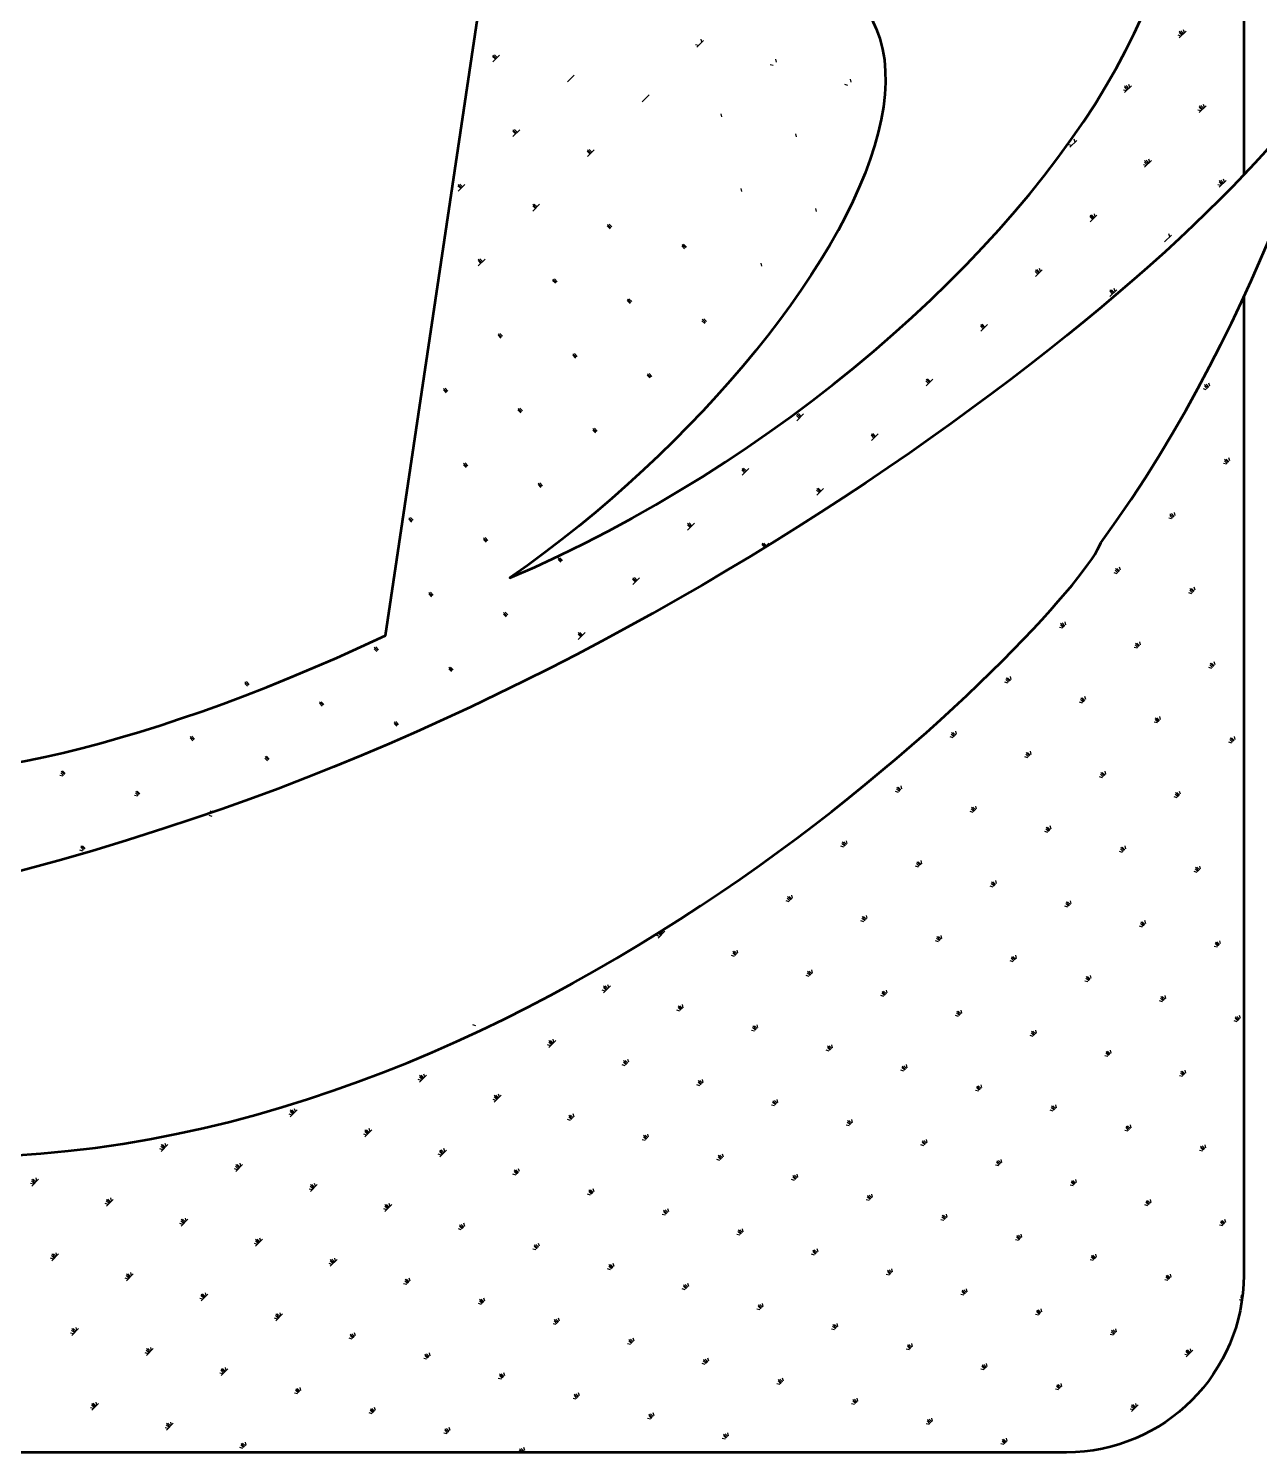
# Model space of a CAD drawing. Extents: x -3102990 to -851544, y -5293060 to -2540151.
# Drawn here: x -2024197 to -2023196, y -2634281 to -2633123 of the extents above; entities that cross this region are included whole.
import ezdxf

# ---------------------------------------------------------------- set-up
doc = ezdxf.new("R2010")
doc.units = 0
doc.header["$LTSCALE"] = 1000
doc.layers.get('0').update_dxf_attribs({"linetype": 'CONTINUOUS'})
doc.layers.add('PUB_TITLE', color=4, linetype='CONTINUOUS')

# ---------------------------------------------------------------- blocks, each defined once
blk = doc.blocks.new('A$C16496DF1')
at = {"layer": 'PUB_TITLE', "color": 4}
for p, q in [((101308.1, 39773.4), (101305.7, 39774.1)), ((101308.8, 39774.1), (101306.6, 39776.3)), ((101309.5, 39774.8), (101306.7, 39777.6)), ((101306.7, 39772), (101312.3, 39777.6)), ((101310.2, 39775.5), (101307.9, 39777.7)), ((101310.9, 39776.2), (101310.2, 39778.6)), ((100915.5, 39765.9), (100913.1, 39766.5)), ((100914.2, 39764.5), (100919.7, 39770)), ((100918.3, 39768.6), (100917.7, 39771.1)), ((100750.3, 39754.6), (100748.1, 39756.9)), ((100751, 39755.3), (100748.2, 39758.1)), ((100748.2, 39752.6), (100753.8, 39758.1)), ((100751.7, 39756), (100749.5, 39758.3)), ((100976.3, 39749.6), (100973.8, 39750.2)), ((100979, 39752.4), (100978.4, 39754.8)), ((100809, 39736.3), (100814.5, 39741.8)), ((101039.8, 39736.1), (101039.1, 39738.5)), ((100869.7, 39720), (100875.3, 39725.6)), ((101037, 39733.3), (101034.6, 39734)), ((101263.6, 39729), (101261.2, 39729.6)), ((101264.3, 39729.6), (101262.1, 39731.9)), ((101265, 39730.3), (101262.2, 39733.1)), ((101262.2, 39727.6), (101267.8, 39733.1)), ((101265.7, 39731), (101263.5, 39733.3)), ((101266.4, 39731.7), (101265.8, 39734.2)), ((101324.4, 39712.7), (101321.9, 39713.3)), ((101325.1, 39713.4), (101322.8, 39715.6)), ((101325.7, 39714.1), (101323, 39716.8)), ((101323, 39711.3), (101328.5, 39716.8)), ((101326.4, 39714.8), (101324.2, 39717)), ((101327.1, 39715.5), (101326.5, 39717.9)), ((100934.6, 39707.9), (100933.9, 39710.3)), ((100766.6, 39693.9), (100764.4, 39696.1)), ((100767.3, 39694.6), (100764.5, 39697.4)), ((100764.5, 39691.8), (100770.1, 39697.4)), ((100768, 39695.3), (100765.8, 39697.5)), ((100995.3, 39691.6), (100994.7, 39694.1)), ((100827.3, 39677.6), (100825.1, 39679.9)), ((100828, 39678.3), (100825.2, 39681.1)), ((100825.2, 39675.6), (100830.8, 39681.1)), ((100828.7, 39679), (100826.5, 39681.3)), ((101219.2, 39684.5), (101216.7, 39685.1)), ((101217.8, 39683.1), (101223.3, 39688.7)), ((101222, 39687.3), (101221.3, 39689.7)), ((101279.9, 39668.2), (101277.5, 39668.9)), ((101280.6, 39668.9), (101278.4, 39671.1)), ((101281.3, 39669.6), (101278.5, 39672.4)), ((101278.5, 39666.8), (101284.1, 39672.4)), ((101282, 39670.3), (101279.8, 39672.5)), ((101282.7, 39671), (101282, 39673.4)), ((101342, 39653.3), (101339.2, 39656.1)), ((101339.2, 39650.6), (101344.8, 39656.1)), ((101342.7, 39654), (101340.5, 39656.3)), ((101343.4, 39654.7), (101342.8, 39657.2)), ((100722.1, 39649.5), (100719.9, 39651.7)), ((100722.8, 39650.2), (100720.1, 39652.9)), ((100720.1, 39647.4), (100725.6, 39652.9)), ((100723.5, 39650.8), (100721.3, 39653.1)), ((100950.9, 39647.2), (100950.2, 39649.6)), ((101340.6, 39652), (101338.2, 39652.6)), ((101341.3, 39652.6), (101339.1, 39654.9)), ((100782.9, 39633.2), (100780.7, 39635.4)), ((100783.6, 39633.9), (100780.8, 39636.7)), ((100780.8, 39631.1), (100786.3, 39636.7)), ((100784.3, 39634.6), (100782, 39636.8)), ((101011.6, 39630.9), (101010.9, 39633.3)), ((101236.1, 39624.5), (101233.9, 39626.7)), ((101236.8, 39625.2), (101234.1, 39627.9)), ((101234.1, 39622.4), (101239.6, 39627.9)), ((101237.5, 39625.9), (101235.3, 39628.1)), ((101238.2, 39626.5), (101237.6, 39629)), ((100843.6, 39616.9), (100841.4, 39619.1)), ((100844.3, 39617.6), (100841.5, 39620.4)), ((100845, 39618.3), (100842.8, 39620.5)), ((101294.8, 39606.1), (101300.3, 39611.7)), ((101299, 39610.3), (101298.3, 39612.7)), ((100904.3, 39600.6), (100902.1, 39602.9)), ((100905, 39601.3), (100902.2, 39604.1)), ((100905.7, 39602), (100903.5, 39604.3)), ((100738.4, 39588.7), (100736.2, 39591)), ((100739.1, 39589.4), (100736.3, 39592.2)), ((100736.3, 39586.6), (100741.9, 39592.2)), ((100739.8, 39590.1), (100737.6, 39592.3)), ((100967.1, 39586.5), (100966.5, 39588.9)), ((100799.1, 39572.5), (100796.9, 39574.7)), ((100799.8, 39573.2), (100797.1, 39575.9)), ((100800.5, 39573.8), (100798.3, 39576.1)), ((101191.7, 39580), (101189.5, 39582.2)), ((101192.4, 39580.7), (101189.6, 39583.5)), ((101189.6, 39577.9), (101195.2, 39583.5)), ((101193.1, 39581.4), (101190.9, 39583.6)), ((101193.8, 39582.1), (101193.1, 39584.5)), ((101252.4, 39563.7), (101250.2, 39566)), ((101253.1, 39564.4), (101250.3, 39567.2)), ((101250.3, 39561.7), (101255.9, 39567.2)), ((101253.8, 39565.1), (101251.6, 39567.3)), ((101254.5, 39565.8), (101253.8, 39568.3)), ((100859.9, 39556.2), (100857.6, 39558.4)), ((100860.6, 39556.9), (100857.8, 39559.7)), ((100861.3, 39557.6), (100859, 39559.8)), ((100920.6, 39539.9), (100918.4, 39542.1)), ((100921.3, 39540.6), (100918.5, 39543.4)), ((100922, 39541.3), (100919.8, 39543.5)), ((100754.7, 39528), (100752.5, 39530.2)), ((100755.4, 39528.7), (100752.6, 39531.5)), ((100756.1, 39529.4), (100753.9, 39531.6)), ((101147.2, 39535.6), (101145, 39537.8)), ((101147.9, 39536.2), (101145.2, 39539)), ((101145.2, 39533.5), (101150.7, 39539)), ((101148.6, 39536.9), (101146.4, 39539.2)), ((100815.4, 39511.7), (100813.2, 39514)), ((100816.1, 39512.4), (100813.3, 39515.2)), ((100816.8, 39513.1), (100814.6, 39515.3)), ((100876.1, 39495.5), (100873.9, 39497.7)), ((100876.8, 39496.2), (100874.1, 39498.9)), ((100877.5, 39496.8), (100875.3, 39499.1)), ((101103.5, 39491.8), (101100.7, 39494.6)), ((101100.7, 39489), (101106.3, 39494.6)), ((101104.2, 39492.5), (101101.9, 39494.7)), ((100710.2, 39483.5), (100708, 39485.8)), ((100710.9, 39484.2), (100708.2, 39487)), ((100711.6, 39484.9), (100709.4, 39487.2)), ((101102.8, 39491.1), (101100.6, 39493.3)), ((101328.7, 39486), (101326.3, 39486.7)), ((101329.4, 39486.7), (101327.2, 39489)), ((101330.1, 39487.4), (101327.3, 39490.2)), ((101330.8, 39488.1), (101328.6, 39490.4)), ((101331.5, 39488.8), (101330.8, 39491.3)), ((100771.7, 39468), (100768.9, 39470.7)), ((100772.4, 39468.7), (100770.1, 39470.9)), ((100771, 39467.3), (100768.7, 39469.5)), ((100997.6, 39462.9), (100995.4, 39465.1)), ((100998.3, 39463.6), (100995.5, 39466.4)), ((100995.5, 39460.8), (101001.1, 39466.4)), ((100999, 39464.3), (100996.8, 39466.5)), ((100831.7, 39451), (100829.5, 39453.2)), ((100832.4, 39451.7), (100829.6, 39454.5)), ((100833.1, 39452.4), (100830.9, 39454.6)), ((101058.3, 39446.6), (101056.1, 39448.9)), ((101059, 39447.3), (101056.2, 39450.1)), ((101056.2, 39444.6), (101061.8, 39450.1)), ((101059.7, 39448), (101057.5, 39450.3)), ((100726.5, 39422.8), (100724.3, 39425)), ((100727.2, 39423.5), (100724.4, 39426.3)), ((100727.9, 39424.2), (100725.7, 39426.4)), ((101345, 39425.3), (101342.6, 39426)), ((101345.7, 39426), (101343.5, 39428.2)), ((101346.4, 39426.7), (101343.6, 39429.5)), ((101347.1, 39427.4), (101344.9, 39429.6)), ((101347.8, 39428.1), (101347.1, 39430.5)), ((100953.1, 39418.5), (100950.9, 39420.7)), ((100953.8, 39419.2), (100951.1, 39421.9)), ((100951.1, 39416.4), (100956.6, 39421.9)), ((100954.5, 39419.9), (100952.3, 39422.1)), ((100787.2, 39406.5), (100785, 39408.8)), ((100787.9, 39407.2), (100785.1, 39410)), ((100788.6, 39407.9), (100786.4, 39410.2)), ((101013.9, 39402.2), (101011.6, 39404.4)), ((101014.6, 39402.9), (101011.8, 39405.7)), ((101011.8, 39400.1), (101017.3, 39405.7)), ((101015.3, 39403.6), (101013, 39405.8)), ((100682.1, 39378.4), (100679.8, 39380.6)), ((100682.7, 39379.1), (100680, 39381.8)), ((100683.4, 39379.8), (100681.2, 39382)), ((100910.1, 39375.4), (100907.9, 39377.6)), ((101300.5, 39380.9), (101298.1, 39381.5)), ((101301.2, 39381.6), (101299, 39383.8)), ((101301.9, 39382.3), (101299.1, 39385)), ((101302.6, 39382.9), (101300.4, 39385.2)), ((101303.3, 39383.6), (101302.7, 39386.1)), ((100908.7, 39374), (100906.5, 39376.2)), ((100909.4, 39374.7), (100906.6, 39377.5)), ((100906.6, 39371.9), (100912.2, 39377.5)), ((100742.8, 39362.1), (100740.6, 39364.3)), ((100743.5, 39362.8), (100740.7, 39365.6)), ((100744.2, 39363.5), (100741.9, 39365.7)), ((100969.4, 39357.7), (100967.2, 39360)), ((100970.1, 39358.4), (100967.3, 39361.2)), ((100967.3, 39355.7), (100972.9, 39361.2)), ((100970.8, 39359.1), (100968.6, 39361.3)), ((101359.1, 39365.2), (101358.8, 39365.2)), ((100803.5, 39345.8), (100801.3, 39348)), ((100804.2, 39346.5), (100801.4, 39349.3)), ((100804.9, 39347.2), (100802.7, 39349.4)), ((100864.2, 39329.6), (100862, 39331.8)), ((100864.9, 39330.2), (100862.1, 39333)), ((100862.1, 39327.5), (100867.7, 39333)), ((100865.6, 39330.9), (100863.4, 39333.2)), ((101256.1, 39336.4), (101253.7, 39337.1)), ((101256.8, 39337.1), (101254.6, 39339.3)), ((101257.5, 39337.8), (101254.7, 39340.6)), ((101258.2, 39338.5), (101255.9, 39340.7)), ((101258.9, 39339.2), (101258.2, 39341.6)), ((100698.3, 39317.6), (100696.1, 39319.9)), ((100699, 39318.3), (100696.2, 39321.1)), ((100699.7, 39319), (100697.5, 39321.3)), ((101316.8, 39320.1), (101314.4, 39320.8)), ((101317.5, 39320.8), (101315.3, 39323.1)), ((101318.2, 39321.5), (101315.4, 39324.3)), ((101318.9, 39322.2), (101316.7, 39324.4)), ((101319.6, 39322.9), (101318.9, 39325.3)), ((100759.1, 39301.4), (100756.8, 39303.6)), ((100759.7, 39302.1), (100757, 39304.8)), ((100760.4, 39302.8), (100758.2, 39305)), ((101214.4, 39294.7), (101213.8, 39297.2)), ((100819.8, 39285.1), (100817.6, 39287.3)), ((100820.5, 39285.8), (100817.7, 39288.6)), ((100817.7, 39283), (100823.3, 39288.6)), ((100821.2, 39286.5), (100818.9, 39288.7)), ((101211.6, 39292), (101209.2, 39292.6)), ((101212.3, 39292.6), (101210.1, 39294.9)), ((101213, 39293.3), (101210.2, 39296.1)), ((101213.7, 39294), (101211.5, 39296.3)), ((100653.9, 39273.2), (100651.6, 39275.4)), ((100654.6, 39273.9), (100651.8, 39276.7)), ((100655.3, 39274.6), (100653, 39276.8)), ((101272.4, 39275.7), (101269.9, 39276.3)), ((101273, 39276.4), (101270.8, 39278.6)), ((101273.7, 39277.1), (101271, 39279.8)), ((101274.4, 39277.8), (101272.2, 39280)), ((101275.1, 39278.5), (101274.5, 39280.9)), ((101333.8, 39260.1), (101331.6, 39262.3)), ((101334.5, 39260.8), (101331.7, 39263.6)), ((101335.2, 39261.5), (101332.9, 39263.7)), ((101335.9, 39262.2), (101335.2, 39264.6)), ((100714.6, 39256.9), (100712.4, 39259.1)), ((100715.3, 39257.6), (100712.5, 39260.4)), ((100716, 39258.3), (100713.8, 39260.5)), ((101167.9, 39248.2), (101165.6, 39250.4)), ((101168.6, 39248.9), (101165.8, 39251.7)), ((101169.3, 39249.6), (101167, 39251.8)), ((101169.9, 39250.3), (101169.3, 39252.7)), ((101333.1, 39259.4), (101330.7, 39260.1)), ((100548.7, 39245), (100546.5, 39247.2)), ((100549.4, 39245.7), (100546.6, 39248.5)), ((100550.1, 39246.4), (100547.9, 39248.6)), ((101167.2, 39247.5), (101164.7, 39248.1)), ((100609.4, 39228.7), (100607.2, 39231)), ((100610.1, 39229.4), (100607.3, 39232.2)), ((100610.8, 39230.1), (100608.6, 39232.3)), ((101227.9, 39231.2), (101225.5, 39231.9)), ((101228.6, 39231.9), (101226.4, 39234.1)), ((101229.3, 39232.6), (101226.5, 39235.4)), ((101230, 39233.3), (101227.8, 39235.5)), ((101230.7, 39234), (101230, 39236.4)), ((100670.8, 39213.2), (100668.1, 39215.9)), ((100671.5, 39213.8), (100669.3, 39216.1)), ((101288.6, 39215), (101286.2, 39215.6)), ((101289.3, 39215.6), (101287.1, 39217.9)), ((101290, 39216.3), (101287.2, 39219.1)), ((101290.7, 39217), (101288.5, 39219.3)), ((101291.4, 39217.7), (101290.8, 39220.2)), ((100504.9, 39201.2), (100502.1, 39204)), ((100505.6, 39201.9), (100503.4, 39204.2)), ((100670.1, 39212.5), (100667.9, 39214.7)), ((101123.4, 39203.7), (101121.2, 39206)), ((101124.1, 39204.4), (101121.3, 39207.2)), ((101124.8, 39205.1), (101122.6, 39207.3)), ((101125.5, 39205.8), (101124.8, 39208.3)), ((101352.1, 39201.5), (101351.5, 39203.9)), ((100504.2, 39200.5), (100502, 39202.8)), ((101122.7, 39203), (101120.3, 39203.7)), ((101349.4, 39198.7), (101346.9, 39199.3)), ((101350, 39199.4), (101347.8, 39201.6)), ((101350.7, 39200.1), (101348, 39202.9)), ((101351.4, 39200.8), (101349.2, 39203)), ((100565, 39184.3), (100562.7, 39186.5)), ((100565.7, 39185), (100562.9, 39187.7)), ((100566.3, 39185.7), (100564.1, 39187.9)), ((101183.4, 39186.8), (101181, 39187.4)), ((101184.1, 39187.5), (101181.9, 39189.7)), ((101184.8, 39188.2), (101182.1, 39190.9)), ((101185.5, 39188.9), (101183.3, 39191.1)), ((101186.2, 39189.5), (101185.6, 39192)), ((100398.4, 39171.7), (100395.9, 39172.3)), ((100399, 39172.4), (100396.8, 39174.6)), ((100399.7, 39173.1), (100397, 39175.8)), ((100400.4, 39173.8), (100398.2, 39176)), ((101244.2, 39170.5), (101241.7, 39171.2)), ((101244.9, 39171.2), (101242.6, 39173.4)), ((101245.6, 39171.9), (101242.8, 39174.7)), ((101246.3, 39172.6), (101244, 39174.8)), ((101246.9, 39173.3), (101246.3, 39175.7)), ((100459.8, 39156.1), (100457.6, 39158.3)), ((100460.5, 39156.8), (100457.7, 39159.6)), ((100461.2, 39157.5), (100458.9, 39159.7)), ((101078.3, 39158.6), (101075.8, 39159.2)), ((101079, 39159.3), (101076.7, 39161.5)), ((101079.7, 39160), (101076.9, 39162.8)), ((101080.3, 39160.7), (101078.1, 39162.9)), ((101081, 39161.4), (101080.4, 39163.8)), ((101306.3, 39155.6), (101303.5, 39158.4)), ((101307, 39156.3), (101304.8, 39158.5)), ((101307.7, 39157), (101307, 39159.4)), ((100459.1, 39155.4), (100456.7, 39156)), ((101140.4, 39143.7), (101137.6, 39146.5)), ((101141.1, 39144.4), (101138.8, 39146.6)), ((101141.8, 39145.1), (101141.1, 39147.5)), ((101304.9, 39154.2), (101302.5, 39154.9)), ((101305.6, 39154.9), (101303.4, 39157.1)), ((100519.8, 39139.1), (100517.4, 39139.8)), ((100518.6, 39141.7), (100518.3, 39142)), ((100519.6, 39142.1), (100518.4, 39143.3)), ((100520.7, 39142.4), (100519.7, 39143.4)), ((101139, 39142.3), (101136.6, 39143)), ((101139.7, 39143), (101137.5, 39145.2)), ((101199.7, 39126), (101197.3, 39126.7)), ((101200.4, 39126.7), (101198.2, 39129)), ((101201.1, 39127.4), (101198.3, 39130.2)), ((101201.8, 39128.1), (101199.6, 39130.4)), ((101202.5, 39128.8), (101201.8, 39131.3)), ((100414.6, 39110.9), (100412.2, 39111.6)), ((100415.3, 39111.6), (100413.1, 39113.9)), ((100416, 39112.3), (100413.2, 39115.1)), ((100416.7, 39113), (100414.5, 39115.2)), ((101033.8, 39114.1), (101031.4, 39114.8)), ((101034.5, 39114.8), (101032.3, 39117.1)), ((101035.2, 39115.5), (101032.4, 39118.3)), ((101035.9, 39116.2), (101033.7, 39118.4)), ((101036.6, 39116.9), (101035.9, 39119.3)), ((101261.1, 39110.5), (101258.9, 39112.7)), ((101261.8, 39111.2), (101259.1, 39113.9)), ((101262.5, 39111.9), (101260.3, 39114.1)), ((101263.2, 39112.6), (101262.6, 39115)), ((101095.2, 39098.6), (101093, 39100.8)), ((101095.9, 39099.3), (101093.1, 39102)), ((101096.6, 39099.9), (101094.4, 39102.2)), ((101097.3, 39100.6), (101096.7, 39103.1)), ((101260.4, 39109.8), (101258, 39110.4)), ((101094.5, 39097.9), (101092.1, 39098.5)), ((101321.2, 39093.5), (101318.7, 39094.2)), ((101321.9, 39094.2), (101319.6, 39096.4)), ((101322.6, 39094.9), (101319.8, 39097.7)), ((101323.3, 39095.6), (101321, 39097.8)), ((101323.9, 39096.3), (101323.3, 39098.7)), ((101155.3, 39081.6), (101152.8, 39082.2)), ((101156, 39082.3), (101153.7, 39084.5)), ((101156.6, 39083), (101153.9, 39085.8)), ((101157.3, 39083.7), (101155.1, 39085.9)), ((101158, 39084.4), (101157.4, 39086.8)), ((100989.4, 39069.7), (100986.9, 39070.3)), ((100990, 39070.4), (100987.8, 39072.6)), ((100990.7, 39071.1), (100988, 39073.8)), ((100991.4, 39071.8), (100989.2, 39074)), ((100992.1, 39072.5), (100991.5, 39074.9)), ((101216, 39065.3), (101213.6, 39066)), ((101216.7, 39066), (101214.5, 39068.2)), ((101217.4, 39066.7), (101214.6, 39069.5)), ((101218.1, 39067.4), (101215.8, 39069.6)), ((101218.8, 39068.1), (101218.1, 39070.5)), ((101050.1, 39053.4), (101047.6, 39054.1)), ((101050.8, 39054.1), (101048.5, 39056.3)), ((101051.5, 39054.8), (101048.7, 39057.6)), ((101052.2, 39055.5), (101049.9, 39057.7)), ((101052.9, 39056.2), (101052.2, 39058.6)), ((101279.5, 39051.8), (101278.8, 39054.3)), ((100884.2, 39041.5), (100881.7, 39042.1)), ((100882.8, 39040.1), (100888.3, 39045.7)), ((100884.9, 39042.2), (100882.9, 39044.2)), ((100885.6, 39042.9), (100883.7, 39044.7)), ((100886.3, 39043.6), (100884.6, 39045.3)), ((100886.9, 39044.3), (100886.4, 39046.4)), ((101113.6, 39039.9), (101112.9, 39042.3)), ((101276.7, 39049), (101274.3, 39049.7)), ((101277.4, 39049.7), (101275.2, 39052)), ((101278.1, 39050.4), (101275.3, 39053.2)), ((101278.8, 39051.1), (101276.6, 39053.4)), ((100947.7, 39028), (100947, 39030.4)), ((101110.8, 39037.1), (101108.4, 39037.8)), ((101111.5, 39037.8), (101109.3, 39040.1)), ((101112.2, 39038.5), (101109.4, 39041.3)), ((101112.9, 39039.2), (101110.7, 39041.4)), ((101337.4, 39032.8), (101335, 39033.4)), ((101338.1, 39033.5), (101335.9, 39035.7)), ((101338.8, 39034.2), (101336.1, 39036.9)), ((101339.5, 39034.9), (101337.3, 39037.1)), ((101340.2, 39035.6), (101339.6, 39038)), ((100944.9, 39025.2), (100942.5, 39025.9)), ((100945.6, 39025.9), (100943.4, 39028.1)), ((100946.3, 39026.6), (100943.5, 39029.4)), ((100947, 39027.3), (100944.8, 39029.5)), ((101171.5, 39020.9), (101169.1, 39021.5)), ((101172.2, 39021.6), (101170, 39023.8)), ((101172.9, 39022.3), (101170.1, 39025)), ((101173.6, 39022.9), (101171.4, 39025.2)), ((101174.3, 39023.6), (101173.7, 39026.1)), ((101005.6, 39009), (101003.2, 39009.6)), ((101006.3, 39009.6), (101004.1, 39011.9)), ((101007, 39010.3), (101004.2, 39013.1)), ((101007.7, 39011), (101005.5, 39013.3)), ((101008.4, 39011.7), (101007.8, 39014.2)), ((101233, 39005.3), (101230.7, 39007.5)), ((101233.6, 39006), (101230.9, 39008.8)), ((101234.3, 39006.7), (101232.1, 39008.9)), ((101235, 39007.4), (101234.4, 39009.8)), ((100839.7, 38997), (100837.3, 38997.7)), ((100840.4, 38997.7), (100838.2, 39000)), ((100841.1, 38998.4), (100838.3, 39001.2)), ((100838.3, 38995.6), (100843.9, 39001.2)), ((100841.8, 38999.1), (100839.6, 39001.3)), ((100842.5, 38999.8), (100841.8, 39002.2)), ((101067, 38993.4), (101064.8, 38995.6)), ((101067.7, 38994.1), (101065, 38996.8)), ((101068.4, 38994.8), (101066.2, 38997)), ((101069.1, 38995.5), (101068.5, 38997.9)), ((101232.3, 39004.6), (101229.8, 39005.2)), ((100901.8, 38982.2), (100899.1, 38984.9)), ((100902.5, 38982.9), (100900.3, 38985.1)), ((100903.2, 38983.5), (100902.6, 38986)), ((101066.3, 38992.7), (101063.9, 38993.3)), ((101293, 38988.3), (101290.6, 38989)), ((101293.7, 38989), (101291.5, 38991.2)), ((101294.4, 38989.7), (101291.6, 38992.5)), ((101295.1, 38990.4), (101292.8, 38992.6)), ((101295.8, 38991.1), (101295.1, 38993.5)), ((100900.4, 38980.8), (100898, 38981.4)), ((100901.1, 38981.5), (100898.9, 38983.7)), ((101127.1, 38976.4), (101124.6, 38977.1)), ((101127.8, 38977.1), (101125.5, 38979.3)), ((101128.5, 38977.8), (101125.7, 38980.6)), ((101129.2, 38978.5), (101126.9, 38980.7)), ((101129.9, 38979.2), (101129.2, 38981.6)), ((101353.7, 38972), (101351.3, 38972.7)), ((101354.4, 38972.7), (101352.2, 38975)), ((101355.1, 38973.4), (101352.3, 38976.2)), ((101355.8, 38974.1), (101353.6, 38976.4)), ((101356.5, 38974.8), (101355.8, 38977.3)), ((100734.5, 38968.9), (100732.1, 38969.5)), ((100961.2, 38964.5), (100958.7, 38965.1)), ((100961.9, 38965.2), (100959.6, 38967.4)), ((100962.6, 38965.9), (100959.8, 38968.7)), ((100963.3, 38966.6), (100961, 38968.8)), ((100963.9, 38967.3), (100963.3, 38969.7)), ((101187.8, 38960.1), (101185.4, 38960.8)), ((101188.5, 38960.8), (101186.3, 38963.1)), ((101189.2, 38961.5), (101186.4, 38964.3)), ((101189.9, 38962.2), (101187.7, 38964.4)), ((101190.6, 38962.9), (101189.9, 38965.3)), ((100795.3, 38952.6), (100792.8, 38953.2)), ((100796, 38953.3), (100793.7, 38955.5)), ((100796.6, 38954), (100793.9, 38956.8)), ((100793.9, 38951.2), (100799.4, 38956.8)), ((100797.3, 38954.7), (100795.1, 38956.9)), ((100798, 38955.4), (100797.4, 38957.8)), ((101022.6, 38948.9), (101020.4, 38951.1)), ((101023.3, 38949.6), (101020.5, 38952.4)), ((101024, 38950.3), (101021.8, 38952.5)), ((101024.7, 38951), (101024, 38953.4)), ((100856.7, 38937), (100854.5, 38939.2)), ((100857.4, 38937.7), (100854.6, 38940.5)), ((100858.1, 38938.4), (100855.8, 38940.6)), ((100858.8, 38939.1), (100858.1, 38941.5)), ((101021.9, 38948.2), (101019.5, 38948.9)), ((101248.5, 38943.9), (101246.1, 38944.5)), ((101249.2, 38944.6), (101247, 38946.8)), ((101249.9, 38945.3), (101247.1, 38948)), ((101250.6, 38945.9), (101248.4, 38948.2)), ((101251.3, 38946.6), (101250.7, 38949.1)), ((100690.8, 38925.1), (100688.5, 38927.3)), ((100691.5, 38925.8), (100688.7, 38928.6)), ((100688.7, 38923), (100694.2, 38928.6)), ((100692.2, 38926.5), (100689.9, 38928.7)), ((100692.9, 38927.2), (100692.2, 38929.6)), ((100856, 38936.3), (100853.6, 38937)), ((101082.6, 38932), (101080.2, 38932.6)), ((101083.3, 38932.6), (101081.1, 38934.9)), ((101084, 38933.3), (101081.2, 38936.1)), ((101084.7, 38934), (101082.5, 38936.3)), ((101085.4, 38934.7), (101084.7, 38937.2)), ((101309.3, 38927.6), (101306.8, 38928.2)), ((101310, 38928.3), (101307.7, 38930.5)), ((101310.6, 38929), (101307.9, 38931.8)), ((101311.3, 38929.7), (101309.1, 38931.9)), ((101312, 38930.4), (101311.4, 38932.8)), ((100690.1, 38924.4), (100687.6, 38925.1)), ((100916.7, 38920), (100914.3, 38920.7)), ((100917.4, 38920.7), (100915.2, 38923)), ((100918.1, 38921.4), (100915.3, 38924.2)), ((100918.8, 38922.1), (100916.6, 38924.3)), ((100919.5, 38922.8), (100918.8, 38925.2)), ((101143.3, 38915.7), (101140.9, 38916.3)), ((101144, 38916.4), (101141.8, 38918.6)), ((101144.7, 38917.1), (101142, 38919.8)), ((101145.4, 38917.8), (101143.2, 38920)), ((101146.1, 38918.5), (101145.5, 38920.9)), ((100750.8, 38908.1), (100748.4, 38908.8)), ((100751.5, 38908.8), (100749.3, 38911)), ((100752.2, 38909.5), (100749.4, 38912.3)), ((100749.4, 38906.7), (100755, 38912.3)), ((100752.9, 38910.2), (100750.7, 38912.4)), ((100753.6, 38910.9), (100752.9, 38913.3)), ((100977.4, 38903.8), (100975, 38904.4)), ((100978.1, 38904.5), (100975.9, 38906.7)), ((100978.8, 38905.2), (100976.1, 38907.9)), ((100979.5, 38905.9), (100977.3, 38908.1)), ((100980.2, 38906.5), (100979.6, 38909)), ((101205.5, 38900.8), (101202.7, 38903.6)), ((101206.2, 38901.5), (101203.9, 38903.7)), ((101206.9, 38902.2), (101206.2, 38904.6)), ((100584.9, 38896.2), (100582.5, 38896.9)), ((100585.6, 38896.9), (100583.4, 38899.1)), ((100586.3, 38897.6), (100583.5, 38900.4)), ((100583.5, 38894.8), (100589.1, 38900.4)), ((100587, 38898.3), (100584.8, 38900.5)), ((100587.7, 38899), (100587, 38901.4)), ((100811.5, 38891.9), (100809.1, 38892.5)), ((100812.2, 38892.6), (100810, 38894.8)), ((100812.9, 38893.2), (100810.1, 38896)), ((100813.6, 38893.9), (100811.4, 38896.2)), ((100814.3, 38894.6), (100813.7, 38897.1)), ((101039.6, 38888.9), (101036.8, 38891.7)), ((101040.2, 38889.6), (101038, 38891.8)), ((101040.9, 38890.3), (101040.3, 38892.7)), ((101204.1, 38899.4), (101201.6, 38900.1)), ((101204.8, 38900.1), (101202.5, 38902.3)), ((100645.6, 38879.9), (100643.2, 38880.6)), ((100646.3, 38880.6), (100644.1, 38882.9)), ((100647, 38881.3), (100644.2, 38884.1)), ((100644.2, 38878.6), (100649.8, 38884.1)), ((100647.7, 38882), (100645.5, 38884.3)), ((100648.4, 38882.7), (100647.7, 38885.2)), ((100873.6, 38877), (100870.9, 38879.8)), ((100874.3, 38877.7), (100872.1, 38879.9)), ((100875, 38878.4), (100874.4, 38880.8)), ((101038.2, 38887.5), (101035.7, 38888.1)), ((101038.9, 38888.2), (101036.6, 38890.4)), ((101264.8, 38883.1), (101262.4, 38883.8)), ((101265.5, 38883.8), (101263.3, 38886.1)), ((101266.2, 38884.5), (101263.4, 38887.3)), ((101266.9, 38885.2), (101264.7, 38887.4)), ((101267.6, 38885.9), (101266.9, 38888.3)), ((100479.7, 38868), (100477.3, 38868.7)), ((100480.4, 38868.7), (100478.2, 38871)), ((100481.1, 38869.4), (100478.3, 38872.2)), ((100478.3, 38866.6), (100483.9, 38872.2)), ((100481.8, 38870.1), (100479.6, 38872.3)), ((100482.5, 38870.8), (100481.8, 38873.2)), ((100709.1, 38866.5), (100708.5, 38868.9)), ((100872.3, 38875.6), (100869.8, 38876.2)), ((100873, 38876.3), (100870.7, 38878.5)), ((101098.9, 38871.2), (101096.5, 38871.9)), ((101099.6, 38871.9), (101097.4, 38874.1)), ((101100.3, 38872.6), (101097.5, 38875.4)), ((101101, 38873.3), (101098.8, 38875.5)), ((101101.7, 38874), (101101, 38876.4)), ((101326.2, 38867.6), (101324, 38869.8)), ((101326.9, 38868.3), (101324.1, 38871)), ((101327.6, 38868.9), (101325.4, 38871.2)), ((101328.3, 38869.6), (101327.7, 38872.1)), ((100543.2, 38854.5), (100542.6, 38857)), ((100706.3, 38863.7), (100703.9, 38864.3)), ((100707, 38864.4), (100704.8, 38866.6)), ((100707.7, 38865.1), (100705, 38867.8)), ((100705, 38862.3), (100710.5, 38867.8)), ((100708.4, 38865.8), (100706.2, 38868)), ((100933, 38859.3), (100930.6, 38860)), ((100933.7, 38860), (100931.5, 38862.2)), ((100934.4, 38860.7), (100931.6, 38863.5)), ((100935.1, 38861.4), (100932.8, 38863.6)), ((100935.8, 38862.1), (100935.1, 38864.5)), ((101160.3, 38855.6), (101158.1, 38857.9)), ((101161, 38856.3), (101158.2, 38859.1)), ((101161.7, 38857), (101159.5, 38859.3)), ((101162.4, 38857.7), (101161.7, 38860.2)), ((101325.5, 38866.9), (101323.1, 38867.5)), ((100377.3, 38842.6), (100376.7, 38845.1)), ((100540.4, 38851.8), (100538, 38852.4)), ((100541.1, 38852.5), (100538.9, 38854.7)), ((100541.8, 38853.2), (100539.1, 38855.9)), ((100539.1, 38850.4), (100544.6, 38855.9)), ((100542.5, 38853.8), (100540.3, 38856.1)), ((100767.1, 38847.4), (100764.6, 38848.1)), ((100767.8, 38848.1), (100765.5, 38850.3)), ((100768.5, 38848.8), (100765.7, 38851.6)), ((100769.2, 38849.5), (100766.9, 38851.7)), ((100769.9, 38850.2), (100769.2, 38852.6)), ((100994.4, 38843.7), (100992.2, 38846)), ((100995.1, 38844.4), (100992.3, 38847.2)), ((100995.8, 38845.1), (100993.6, 38847.3)), ((100996.5, 38845.8), (100995.8, 38848.2)), ((101159.6, 38855), (101157.2, 38855.6)), ((100374.5, 38839.9), (100372.1, 38840.5)), ((100375.2, 38840.5), (100373, 38842.8)), ((100375.9, 38841.2), (100373.1, 38844)), ((100373.1, 38838.5), (100378.7, 38844)), ((100376.6, 38841.9), (100374.4, 38844.2)), ((100601.2, 38835.5), (100598.7, 38836.1)), ((100601.9, 38836.2), (100599.6, 38838.4)), ((100602.6, 38836.9), (100599.8, 38839.7)), ((100599.8, 38834.1), (100605.3, 38839.7)), ((100603.3, 38837.6), (100601, 38839.8)), ((100603.9, 38838.3), (100603.3, 38840.7)), ((100828.5, 38831.8), (100826.3, 38834)), ((100829.2, 38832.5), (100826.4, 38835.3)), ((100829.9, 38833.2), (100827.7, 38835.4)), ((100830.6, 38833.9), (100829.9, 38836.3)), ((100993.7, 38843), (100991.3, 38843.7)), ((101220.3, 38838.7), (101217.9, 38839.3)), ((101221, 38839.4), (101218.8, 38841.6)), ((101221.7, 38840.1), (101219, 38842.8)), ((101222.4, 38840.8), (101220.2, 38843)), ((101223.1, 38841.5), (101222.5, 38843.9)), ((100435.3, 38823.6), (100432.8, 38824.2)), ((100436, 38824.3), (100433.7, 38826.5)), ((100436.6, 38825), (100433.9, 38827.7)), ((100433.9, 38822.2), (100439.4, 38827.7)), ((100437.3, 38825.7), (100435.1, 38827.9)), ((100438, 38826.4), (100437.4, 38828.8)), ((100662.6, 38819.9), (100660.4, 38822.1)), ((100663.3, 38820.6), (100660.5, 38823.4)), ((100660.5, 38817.8), (100666.1, 38823.4)), ((100664, 38821.3), (100661.8, 38823.5)), ((100664.7, 38822), (100664, 38824.4)), ((100827.8, 38831.1), (100825.4, 38831.8)), ((101054.4, 38826.8), (101052, 38827.4)), ((101055.1, 38827.5), (101052.9, 38829.7)), ((101055.8, 38828.2), (101053, 38830.9)), ((101056.5, 38828.9), (101054.3, 38831.1)), ((101057.2, 38829.5), (101056.6, 38832)), ((101281.1, 38822.4), (101278.6, 38823.1)), ((101281.8, 38823.1), (101279.5, 38825.3)), ((101282.5, 38823.8), (101279.7, 38826.6)), ((101283.2, 38824.5), (101280.9, 38826.7)), ((101283.9, 38825.2), (101283.2, 38827.6)), ((100497.4, 38808.7), (100494.6, 38811.5)), ((100494.6, 38805.9), (100500.2, 38811.5)), ((100498.1, 38809.4), (100495.8, 38811.6)), ((100498.8, 38810.1), (100498.1, 38812.5)), ((100661.9, 38819.2), (100659.5, 38819.9)), ((100888.5, 38814.9), (100886.1, 38815.5)), ((100889.2, 38815.6), (100887, 38817.8)), ((100889.9, 38816.2), (100887.1, 38819)), ((100890.6, 38816.9), (100888.4, 38819.2)), ((100891.3, 38817.6), (100890.7, 38820.1)), ((101115.2, 38810.5), (101112.7, 38811.1)), ((101115.9, 38811.2), (101113.6, 38813.4)), ((101116.6, 38811.9), (101113.8, 38814.7)), ((101117.2, 38812.6), (101115, 38814.8)), ((101117.9, 38813.3), (101117.3, 38815.7)), ((101343.2, 38807.5), (101340.4, 38810.3)), ((101343.9, 38808.2), (101341.7, 38810.4)), ((101344.6, 38808.9), (101343.9, 38811.3)), ((100496, 38807.3), (100493.6, 38808)), ((100496.7, 38808), (100494.5, 38810.2)), ((100722.6, 38802.9), (100720.2, 38803.6)), ((100723.3, 38803.6), (100721.1, 38805.9)), ((100724, 38804.3), (100721.2, 38807.1)), ((100724.7, 38805), (100722.5, 38807.3)), ((100725.4, 38805.7), (100724.7, 38808.2)), ((100949.3, 38798.6), (100946.8, 38799.2)), ((100950, 38799.3), (100947.7, 38801.5)), ((100950.6, 38800), (100947.9, 38802.8)), ((100951.3, 38800.7), (100949.1, 38802.9)), ((100952, 38801.4), (100951.4, 38803.8)), ((101178.7, 38797), (101178, 38799.4)), ((101341.8, 38806.1), (101339.4, 38806.8)), ((101342.5, 38806.8), (101340.3, 38809.1)), ((100556.7, 38791), (100554.3, 38791.7)), ((100557.4, 38791.7), (100555.2, 38794)), ((100558.1, 38792.4), (100555.3, 38795.2)), ((100555.3, 38789.6), (100560.9, 38795.2)), ((100558.8, 38793.1), (100556.6, 38795.3)), ((100559.5, 38793.8), (100558.8, 38796.2)), ((100783.3, 38786.7), (100780.9, 38787.3)), ((100784, 38787.4), (100781.8, 38789.6)), ((100784.7, 38788.1), (100782, 38790.8)), ((100785.4, 38788.8), (100783.2, 38791)), ((100786.1, 38789.5), (100785.5, 38791.9)), ((101012.8, 38785.1), (101012.1, 38787.5)), ((101175.9, 38794.2), (101173.5, 38794.9)), ((101176.6, 38794.9), (101174.4, 38797.1)), ((101177.3, 38795.6), (101174.5, 38798.4)), ((101178, 38796.3), (101175.8, 38798.5)), ((100390.8, 38779.1), (100388.4, 38779.8)), ((100391.5, 38779.8), (100389.3, 38782)), ((100392.2, 38780.5), (100389.4, 38783.3)), ((100389.4, 38777.7), (100395, 38783.3)), ((100392.9, 38781.2), (100390.7, 38783.4)), ((100393.6, 38781.9), (100392.9, 38784.3)), ((100618.1, 38775.5), (100615.9, 38777.7)), ((100618.8, 38776.2), (100616, 38778.9)), ((100616, 38773.4), (100621.6, 38778.9)), ((100619.5, 38776.8), (100617.3, 38779.1)), ((100620.2, 38777.5), (100619.6, 38780)), ((100846.9, 38773.2), (100846.2, 38775.6)), ((101010, 38782.3), (101007.6, 38783)), ((101010.7, 38783), (101008.5, 38785.2)), ((101011.4, 38783.7), (101008.6, 38786.5)), ((101012.1, 38784.4), (101009.8, 38786.6)), ((101236.6, 38778), (101234.2, 38778.6)), ((101237.3, 38778.7), (101235.1, 38780.9)), ((101238, 38779.3), (101235.2, 38782.1)), ((101238.7, 38780), (101236.5, 38782.3)), ((101239.4, 38780.7), (101238.7, 38783.2)), ((100452.2, 38763.5), (100450, 38765.8)), ((100452.9, 38764.2), (100450.1, 38767)), ((100450.1, 38761.5), (100455.7, 38767)), ((100453.6, 38764.9), (100451.4, 38767.2)), ((100454.3, 38765.6), (100453.7, 38768.1)), ((100617.4, 38774.8), (100615, 38775.4)), ((100844.1, 38770.4), (100841.6, 38771.1)), ((100844.8, 38771.1), (100842.5, 38773.3)), ((100845.5, 38771.8), (100842.7, 38774.6)), ((100846.2, 38772.5), (100843.9, 38774.7)), ((101070.7, 38766), (101068.3, 38766.7)), ((101071.4, 38766.7), (101069.2, 38769)), ((101072.1, 38767.4), (101069.3, 38770.2)), ((101072.8, 38768.1), (101070.6, 38770.4)), ((101073.5, 38768.8), (101072.8, 38771.3)), ((101298, 38762.4), (101295.8, 38764.6)), ((101298.7, 38763.1), (101296, 38765.9)), ((101299.4, 38763.8), (101297.2, 38766)), ((101300.1, 38764.5), (101299.5, 38766.9)), ((100451.5, 38762.9), (100449.1, 38763.5)), ((100678.2, 38758.5), (100675.7, 38759.1)), ((100678.9, 38759.2), (100676.6, 38761.4)), ((100679.6, 38759.9), (100676.8, 38762.7)), ((100680.2, 38760.6), (100678, 38762.8)), ((100680.9, 38761.3), (100680.3, 38763.7)), ((100904.8, 38754.1), (100902.4, 38754.8)), ((100905.5, 38754.8), (100903.3, 38757)), ((100906.2, 38755.5), (100903.4, 38758.3)), ((100906.9, 38756.2), (100904.7, 38758.4)), ((100907.6, 38756.9), (100906.9, 38759.3)), ((101132.1, 38750.5), (101129.9, 38752.7)), ((101132.8, 38751.2), (101130, 38753.9)), ((101133.5, 38751.9), (101131.3, 38754.1)), ((101134.2, 38752.6), (101133.6, 38755)), ((101297.3, 38761.7), (101294.9, 38762.3)), ((100512.3, 38746.6), (100509.8, 38747.2)), ((100513, 38747.3), (100510.7, 38749.5)), ((100513.6, 38748), (100510.9, 38750.7)), ((100510.9, 38745.2), (100516.4, 38750.7)), ((100514.3, 38748.7), (100512.1, 38750.9)), ((100515, 38749.4), (100514.4, 38751.8)), ((100738.9, 38742.2), (100736.5, 38742.9)), ((100739.6, 38742.9), (100737.4, 38745.1)), ((100740.3, 38743.6), (100737.5, 38746.4)), ((100741, 38744.3), (100738.8, 38746.5)), ((100741.7, 38745), (100741, 38747.4)), ((100966.2, 38738.6), (100964, 38740.8)), ((100966.9, 38739.2), (100964.1, 38742)), ((100967.6, 38739.9), (100965.4, 38742.2)), ((100968.3, 38740.6), (100967.7, 38743.1)), ((101131.4, 38749.8), (101129, 38750.4)), ((101357.6, 38745.5), (101355.6, 38746.1)), ((101357.8, 38747), (101356.5, 38748.3)), ((101358, 38748.3), (101356.7, 38749.6)), ((101356.7, 38744), (101357.5, 38744.9)), ((101358.1, 38749.5), (101357.9, 38749.7)), ((100573, 38730.3), (100570.6, 38731)), ((100573.7, 38731), (100571.5, 38733.2)), ((100574.4, 38731.7), (100571.6, 38734.5)), ((100571.6, 38728.9), (100577.2, 38734.5)), ((100575.1, 38732.4), (100572.8, 38734.6)), ((100575.8, 38733.1), (100575.1, 38735.5)), ((100801, 38727.3), (100798.2, 38730.1)), ((100801.7, 38728), (100799.5, 38730.3)), ((100802.4, 38728.7), (100801.7, 38731.2)), ((100965.5, 38737.9), (100963.1, 38738.5)), ((101192.2, 38733.5), (101189.7, 38734.2)), ((101192.9, 38734.2), (101190.6, 38736.4)), ((101193.6, 38734.9), (101190.8, 38737.7)), ((101194.2, 38735.6), (101192, 38737.8)), ((101194.9, 38736.3), (101194.3, 38738.7)), ((100407.1, 38718.4), (100404.6, 38719)), ((100407.8, 38719.1), (100405.5, 38721.3)), ((100408.5, 38719.8), (100405.7, 38722.6)), ((100405.7, 38717), (100411.2, 38722.6)), ((100409.2, 38720.5), (100406.9, 38722.7)), ((100409.9, 38721.2), (100409.2, 38723.6)), ((100635.1, 38715.4), (100632.3, 38718.2)), ((100635.8, 38716.1), (100633.6, 38718.3)), ((100636.5, 38716.8), (100635.8, 38719.2)), ((100799.6, 38725.9), (100797.2, 38726.6)), ((100800.3, 38726.6), (100798.1, 38728.9)), ((101026.3, 38721.6), (101023.8, 38722.2)), ((101026.9, 38722.3), (101024.7, 38724.5)), ((101027.6, 38723), (101024.9, 38725.8)), ((101028.3, 38723.7), (101026.1, 38725.9)), ((101029, 38724.4), (101028.4, 38726.8)), ((101252.9, 38717.2), (101250.5, 38717.9)), ((101253.6, 38717.9), (101251.4, 38720.1)), ((101254.3, 38718.6), (101251.5, 38721.4)), ((101255, 38719.3), (101252.8, 38721.5)), ((101255.7, 38720), (101255, 38722.4)), ((100469.2, 38703.5), (100466.4, 38706.3)), ((100466.4, 38700.7), (100472, 38706.3)), ((100469.9, 38704.2), (100467.7, 38706.4)), ((100470.6, 38704.9), (100469.9, 38707.3)), ((100633.7, 38714), (100631.3, 38714.7)), ((100634.4, 38714.7), (100632.2, 38717)), ((100860.3, 38709.7), (100857.9, 38710.3)), ((100861, 38710.4), (100858.8, 38712.6)), ((100861.7, 38711.1), (100859, 38713.8)), ((100862.4, 38711.8), (100860.2, 38714)), ((100863.1, 38712.5), (100862.5, 38714.9)), ((101087.7, 38706), (101085.5, 38708.2)), ((101088.4, 38706.7), (101085.6, 38709.5)), ((101089.1, 38707.4), (101086.8, 38709.6)), ((101089.8, 38708.1), (101089.1, 38710.5)), ((101316.4, 38703.7), (101315.7, 38706.2)), ((100467.8, 38702.1), (100465.4, 38702.8)), ((100468.5, 38702.8), (100466.3, 38705)), ((100694.4, 38697.8), (100692, 38698.4)), ((100695.1, 38698.5), (100692.9, 38700.7)), ((100695.8, 38699.2), (100693, 38701.9)), ((100696.5, 38699.8), (100694.3, 38702.1)), ((100697.2, 38700.5), (100696.6, 38703)), ((100921.8, 38694.1), (100919.5, 38696.3)), ((100922.5, 38694.8), (100919.7, 38697.6)), ((100923.2, 38695.5), (100920.9, 38697.7)), ((100923.9, 38696.2), (100923.2, 38698.6)), ((101087, 38705.3), (101084.6, 38706)), ((101313.6, 38701), (101311.2, 38701.6)), ((101314.3, 38701.7), (101312.1, 38703.9)), ((101315, 38702.3), (101312.2, 38705.1)), ((101312.2, 38699.6), (101317.8, 38705.1)), ((101315.7, 38703), (101313.5, 38705.3)), ((100528.5, 38685.9), (100526.1, 38686.5)), ((100529.2, 38686.5), (100527, 38688.8)), ((100529.9, 38687.2), (100527.1, 38690)), ((100527.1, 38684.5), (100532.7, 38690)), ((100530.6, 38687.9), (100528.4, 38690.2)), ((100531.3, 38688.6), (100530.7, 38691.1)), ((100755.9, 38682.2), (100753.6, 38684.4)), ((100756.6, 38682.9), (100753.8, 38685.7)), ((100757.2, 38683.6), (100755, 38685.8)), ((100757.9, 38684.3), (100757.3, 38686.7)), ((100921.1, 38693.4), (100918.6, 38694.1)), ((101147.7, 38689), (101145.3, 38689.7)), ((101148.4, 38689.7), (101146.2, 38692)), ((101149.1, 38690.4), (101146.3, 38693.2)), ((101149.8, 38691.1), (101147.6, 38693.4)), ((101150.5, 38691.8), (101149.8, 38694.3)), ((100589.9, 38670.3), (100587.7, 38672.5)), ((100590.6, 38671), (100587.9, 38673.7)), ((100591.3, 38671.7), (100589.1, 38673.9)), ((100592, 38672.4), (100591.4, 38674.8)), ((100755.2, 38681.5), (100752.7, 38682.1)), ((100981.8, 38677.1), (100979.4, 38677.8)), ((100982.5, 38677.8), (100980.3, 38680.1)), ((100983.2, 38678.5), (100980.4, 38681.3)), ((100983.9, 38679.2), (100981.7, 38681.4)), ((100984.6, 38679.9), (100983.9, 38682.3)), ((101208.4, 38672.8), (101206, 38673.4)), ((101209.1, 38673.5), (101206.9, 38675.7)), ((101209.8, 38674.2), (101207, 38676.9)), ((101210.5, 38674.9), (101208.3, 38677.1)), ((101211.2, 38675.6), (101210.6, 38678)), ((100424, 38658.4), (100421.8, 38660.6)), ((100424.7, 38659.1), (100422, 38661.8)), ((100422, 38656.3), (100427.5, 38661.8)), ((100425.4, 38659.8), (100423.2, 38662)), ((100426.1, 38660.4), (100425.5, 38662.9)), ((100589.3, 38669.6), (100586.8, 38670.2)), ((100815.9, 38665.2), (100813.5, 38665.9)), ((100816.6, 38665.9), (100814.4, 38668.1)), ((100817.3, 38666.6), (100814.5, 38669.4)), ((100818, 38667.3), (100815.8, 38669.5)), ((100818.7, 38668), (100818, 38670.4)), ((101042.5, 38660.9), (101040.1, 38661.5)), ((101043.2, 38661.6), (101041, 38663.8)), ((101043.9, 38662.3), (101041.1, 38665)), ((101044.6, 38662.9), (101042.4, 38665.2)), ((101045.3, 38663.6), (101044.7, 38666.1)), ((101270.6, 38657.9), (101267.8, 38660.7)), ((101267.8, 38655.1), (101273.3, 38660.7)), ((101271.2, 38658.6), (101269, 38660.8)), ((101271.9, 38659.3), (101271.3, 38661.7)), ((100423.3, 38657.7), (100420.9, 38658.3)), ((100650, 38653.3), (100647.6, 38654)), ((100650.7, 38654), (100648.5, 38656.2)), ((100651.4, 38654.7), (100648.6, 38657.5)), ((100652.1, 38655.4), (100649.8, 38657.6)), ((100652.8, 38656.1), (100652.1, 38658.5)), ((100876.6, 38649), (100874.2, 38649.6)), ((100877.3, 38649.6), (100875.1, 38651.9)), ((100878, 38650.3), (100875.2, 38653.1)), ((100878.7, 38651), (100876.5, 38653.3)), ((100879.4, 38651.7), (100878.7, 38654.2)), ((101104.6, 38646), (101101.9, 38648.8)), ((101105.3, 38646.7), (101103.1, 38648.9)), ((101106, 38647.4), (101105.4, 38649.8)), ((101269.2, 38656.5), (101266.7, 38657.2)), ((101269.9, 38657.2), (101267.6, 38659.4)), ((100484.1, 38641.4), (100481.6, 38642)), ((100484.8, 38642.1), (100482.5, 38644.3)), ((100485.5, 38642.8), (100482.7, 38645.6)), ((100482.7, 38640), (100488.2, 38645.6)), ((100486.2, 38643.5), (100483.9, 38645.7)), ((100486.9, 38644.2), (100486.2, 38646.6)), ((100710.7, 38637), (100708.3, 38637.7)), ((100711.4, 38637.7), (100709.2, 38640)), ((100712.1, 38638.4), (100709.3, 38641.2)), ((100712.8, 38639.1), (100710.6, 38641.3)), ((100713.5, 38639.8), (100712.8, 38642.2)), ((100938.7, 38634.1), (100936, 38636.8)), ((100939.4, 38634.8), (100937.2, 38637)), ((100940.1, 38635.5), (100939.5, 38637.9)), ((101103.3, 38644.6), (101100.8, 38645.2)), ((101103.9, 38645.3), (101101.7, 38647.5)), ((100544.8, 38625.1), (100542.4, 38625.8)), ((100545.5, 38625.8), (100543.3, 38628)), ((100546.2, 38626.5), (100543.4, 38629.3)), ((100546.9, 38627.2), (100544.7, 38629.4)), ((100547.6, 38627.9), (100546.9, 38630.3)), ((100773.5, 38622.9), (100771.3, 38625.1)), ((100774.2, 38623.5), (100773.6, 38626)), ((100937.3, 38632.7), (100934.9, 38633.3)), ((100938, 38633.4), (100935.8, 38635.6)), ((101164, 38628.3), (101161.6, 38629)), ((101164.7, 38629), (101162.5, 38631.2)), ((101165.4, 38629.7), (101162.6, 38632.5)), ((101166.1, 38630.4), (101163.8, 38632.6)), ((101166.8, 38631.1), (101166.1, 38633.5)), ((100771.7, 38621.9), (100769.9, 38623.7)), ((100772.8, 38622.2), (100770, 38624.9))]:
    blk.add_line(p, q, dxfattribs=at)
at = {"layer": 'PUB_TITLE', "color": 4, "lineweight": 53}
for points, knots in [([(99508.6, 39541.2), (99508.6, 39933.7), (99508.6, 40328.2), (99508.6, 40328.2), (99508.6, 40407.5), (99573.5, 40472.4), (99652.8, 40472.4), (99652.8, 40472.4), (101214.9, 40472.4), (101214.9, 40472.4), (101294.2, 40472.4), (101359.1, 40407.5), (101359.1, 40328.2), (101359.1, 40328.2), (101359.1, 40009.7), (101359.1, 39660.4)], [6.497483, 6.497483, 6.497483, 6.497483, 7, 7, 7, 8, 8, 8, 9, 9, 9, 10, 10, 10, 10.451509, 10.451509, 10.451509, 10.451509]), ([(101110.9, 40072.3), (101527.5, 40005.4), (101195.7, 39518.5), (100762.2, 39332.9), (101068, 39547.2), (101269, 39950.5), (100740.4, 39818.9), (100740.4, 39818.9), (100660.8, 39286), (100660.8, 39286), (100446.6, 39185.9), (100292.8, 39160.9), (100193.3, 39173.4), (100193.3, 39173.4), (100266.3, 39740.7), (100266.3, 39740.7), (99905, 39739), (99436.2, 39459.9), (99375.8, 39436.1), (99861.7, 39839.5), (100513.5, 40168.2), (101110.9, 40072.3)], [0, 0, 0, 0, 1, 1, 1, 2, 2, 2, 3, 3, 3, 4, 4, 4, 5, 5, 5, 6, 6, 6, 7, 7, 7, 7]), ([(100172.5, 39333.5), (100172.5, 39333.5), (99815.8, 38910.9), (100481.4, 39129.5), (100976.8, 39287.3), (101417.3, 39665.9), (101438.6, 39775.8), (101438.6, 39775.8), (101380.3, 39548), (101242.8, 39361.4), (101228.2, 39315.1), (100819.4, 38874.6), (100335.3, 38862.6), (100040.6, 38848.4), (99805.6, 39058.4), (100172.5, 39333.5)], [0, 0, 0, 0, 1, 1, 1, 2, 2, 2, 3, 3, 3, 4, 4, 4, 5, 5, 5, 5]), ([(101359.1, 39561.2), (101359.1, 39166.1), (101359.1, 38766.1), (101359.1, 38766.1), (101359.1, 38686.8), (101294.2, 38621.9), (101214.9, 38621.9), (101214.9, 38621.9), (99652.8, 38621.9), (99652.8, 38621.9), (99573.5, 38621.9), (99508.6, 38686.8), (99508.6, 38766.1), (99508.6, 38766.1), (99508.6, 39127.8), (99508.6, 39503.1)], [2.493971, 2.493971, 2.493971, 2.493971, 3, 3, 3, 4, 4, 4, 5, 5, 5, 6, 6, 6, 6.481204, 6.481204, 6.481204, 6.481204])]:
    blk.add_open_spline(points, degree=3, knots=knots, dxfattribs=at)

msp = doc.modelspace()

# ---------------------------------------------------------------- block references
at = {"ltscale": 1.5}
msp.add_blockref('A$C16496DF1', (-2124567.88, -2672902.4), dxfattribs=at)

doc.saveas('drawing.dxf')
